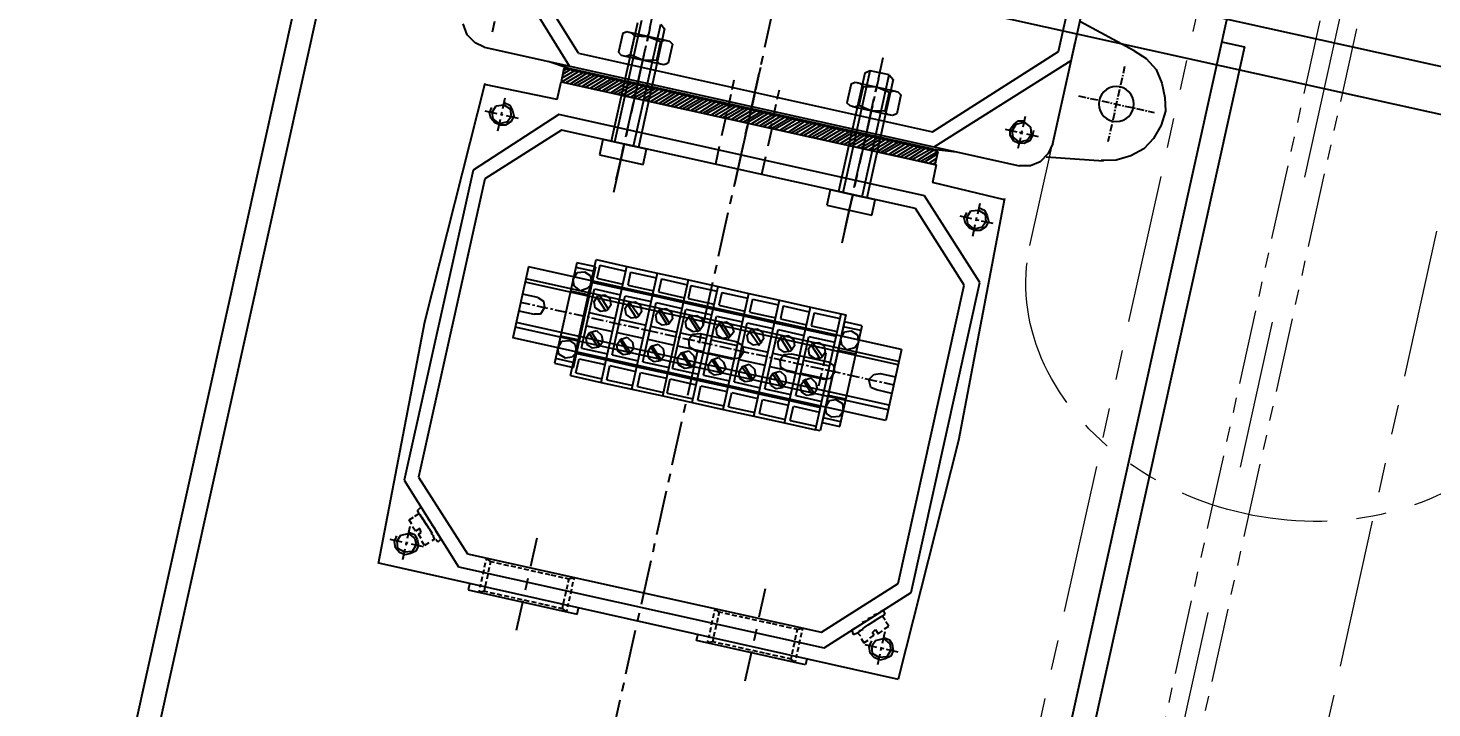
# Model space of a CAD drawing. Header units: millimetres. Extents: x -243837 to -5443, y 40 to 285140.
# Drawn here: x -166364.1 to -166064.2, y 120602.8 to 120748.1 of the extents above; entities that cross this region are included whole.
import ezdxf

# ---------------------------------------------------------------- set-up
doc = ezdxf.new("R2010")
doc.units = ezdxf.units.MM
doc.linetypes.add('CENTER', pattern=[50.8, 31.75, -6.35, 6.35, -6.35])
doc.linetypes.add('PHANTOM', pattern=[63.5, 31.75, -6.35, 6.35, -6.35, 6.35, -6.35])
doc.layers.add('0-45-GRID MARKS', color=6, linetype='Continuous')
for name, color, linetype, lineweight in [('CEN', 1, 'CENTER', 9), ('OBJECT R', 3, 'Continuous', 25), ('phantom', 4, 'PHANTOM', 5), ('R-OBJECT', 2, 'Continuous', 20)]:
    doc.layers.add(name, color=color, linetype=linetype, lineweight=lineweight)
doc.styles.add('KA', font='romans.shx', dxfattribs={"width": 0.7})
doc.dimstyles.new('rakesh', dxfattribs={"dimscale": 160, "dimtxt": 2.5, "dimasz": 1, "dimexe": 0.8, "dimexo": 0.8, "dimgap": 1, "dimtad": 1, "dimdec": 0, "dimzin": 0, "dimdsep": 46, "dimtxsty": 'KA', "dimblk": 'OBLIQUE', "dimcen": 1.5, "dimclrd": 1, "dimclre": 1, "dimclrt": 2, "dimadec": 0, "dimazin": 0, "dimtfac": 1, "dimtdec": 0, "dimtmove": 0, "dimatfit": 2, "dimfxl": 0, "dimtolj": 1, "dimtzin": 0, "dimlwd": -1, "dimlwe": -1, "dimarcsym": 1})
doc.dimstyles.new('rakesh$0', dxfattribs={"dimscale": 160, "dimtxt": 2.5, "dimasz": 1, "dimexe": 0.8, "dimexo": 0.8, "dimgap": 1, "dimtad": 1, "dimdec": 0, "dimzin": 0, "dimdsep": 46, "dimtxsty": 'KA', "dimblk": 'OBLIQUE', "dimcen": 1.5, "dimclrd": 1, "dimclre": 1, "dimclrt": 2, "dimadec": 0, "dimazin": 0, "dimtfac": 1, "dimtdec": 0, "dimtmove": 0, "dimatfit": 2, "dimfxl": 1, "dimtolj": 1, "dimtzin": 0, "dimlwd": -1, "dimlwe": -1, "dimarcsym": 1})

# ---------------------------------------------------------------- blocks, each defined once
blk = doc.blocks.new('_Oblique')
at = {"color": 0, "linetype": 'ByBlock', "lineweight": -2}
blk.add_line((-0.5, -0.5), (0.5, 0.5), dxfattribs=at)
blk = doc.blocks.new('*D224')
at = {"layer": 'DEFPOINTS', "color": 0, "ltscale": 10, "transparency": 16777216}
for p in [(-106760.16, 129714.92), (-190510.55, 125814.78, -169.38), (-106760.16, 110177.28)]:
    blk.add_point(p, dxfattribs=at)
at = {"layer": 'R-OBJECT', "color": 1, "ltscale": 10, "transparency": 16777216}
for p, q in [((-190510.55, 125942.78), (-190510.55, 129906.92)), ((-106760.16, 110305.28), (-106760.16, 129906.92)), ((-190510.55, 129714.92), (-106760.16, 129714.92))]:
    blk.add_line(p, q, dxfattribs=at)
at = {"layer": 'R-OBJECT', "color": 1, "ltscale": 10, "transparency": 16777216, "xscale": 160, "yscale": 160, "zscale": 160, "rotation": 180}
blk.add_blockref('_Oblique', (-190510.55, 129714.92), dxfattribs=at)
at = {"layer": 'R-OBJECT', "color": 1, "ltscale": 10, "transparency": 16777216, "xscale": 160, "yscale": 160, "zscale": 160}
blk.add_blockref('_Oblique', (-106760.16, 129714.92), dxfattribs=at)
at = {"layer": 'R-OBJECT', "color": 2, "ltscale": 10, "transparency": 16777216, "insert": (-148635.36, 130179.68), "char_height": 400, "attachment_point": 5, "style": 'KA'}
blk.add_mtext('\\A1;83750 (HORIZONTAL PULLEY CRS.)', dxfattribs=at)
blk = doc.blocks.new('*D228')
at = {"layer": 'DEFPOINTS', "color": 0, "ltscale": 10, "transparency": 16777216}
for p in [(-191009.94, 127989.44), (-191009.94, 115545.14, -13.06), (-108009.94, 113403.92)]:
    blk.add_point(p, dxfattribs=at)
at = {"layer": 'R-OBJECT', "color": 1, "ltscale": 10, "transparency": 16777216}
for p, q in [((-191009.94, 115673.14), (-191009.94, 128181.44)), ((-108009.94, 113531.92), (-108009.94, 128181.44)), ((-108009.94, 127989.44), (-191009.94, 127989.44))]:
    blk.add_line(p, q, dxfattribs=at)
at = {"layer": 'R-OBJECT', "color": 1, "ltscale": 10, "transparency": 16777216, "xscale": 160, "yscale": 160, "zscale": 160, "rotation": 180}
blk.add_blockref('_Oblique', (-191009.94, 127989.44), dxfattribs=at)
at = {"layer": 'R-OBJECT', "color": 1, "ltscale": 10, "transparency": 16777216, "xscale": 160, "yscale": 160, "zscale": 160}
blk.add_blockref('_Oblique', (-108009.94, 127989.44), dxfattribs=at)
at = {"layer": 'R-OBJECT', "color": 2, "ltscale": 10, "transparency": 16777216, "insert": (-149509.94, 128349.44), "char_height": 400, "attachment_point": 5, "style": 'KA'}
blk.add_mtext('\\A1;83000', dxfattribs=at)
blk = doc.blocks.new('A$C516630c2')
at = {"layer": 'CEN', "linetype": 'CENTER', "ltscale": 5}
blk.add_line((-593.88, -374.52), (-593.88, -4.22), dxfattribs=at)
at = {"layer": 'phantom'}
for p, q in [((-623.88, 64.86), (-623.88, -285.75)), ((-563.88, -285.75), (-563.88, 64.86)), ((-539.73, -147.48), (-539.73, 46.55))]:
    blk.add_line(p, q, dxfattribs=at)
at = {"layer": 'phantom', "ltscale": 0.5}
for p, q in [((-597.88, -293.54), (-597.88, -58.3)), ((-589.88, -293.54), (-589.88, -58.3))]:
    blk.add_line(p, q, dxfattribs=at)
at = {"layer": 'phantom'}
blk.add_ellipse((-596.88, -147.48), major_axis=(-57.15, 0), ratio=0.805134, start_param=0, end_param=3.141593, dxfattribs=at)
blk = doc.blocks.new('A$C19EB56C8')
at = {"color": 0}
for p, q in [((121.25, 141.45), (95.86, 166.07)), ((119.43, 164.25), (117.36, 165.55)), ((118.14, 140.16), (94.82, 162.96)), ((120.73, 162.18), (119.43, 164.25)), ((121.25, 160.11), (120.73, 162.18)), ((121.25, 160.11), (121.25, 43.01)), ((128.76, 158.3), (181.35, 159.85)), ((181.35, 159.85), (233.95, 158.3)), ((128.76, 142.49), (129.02, 158.3)), ((131.87, 141.45), (147.41, 156.74)), ((134.72, 155.97), (133.43, 155.71)), ((135.76, 155.45), (134.72, 155.97)), ((147.41, 156.74), (215.3, 156.74)), ((215.3, 156.74), (230.84, 141.45)), ((228.51, 155.97), (227.21, 155.71)), ((229.8, 155.45), (228.51, 155.97)), ((233.69, 158.3), (233.95, 44.56)), ((131.87, 153.37), (132.13, 152.08)), ((132.91, 154.93), (132.39, 153.37)), ((132.39, 153.37), (132.91, 151.82)), ((134.46, 155.45), (132.91, 154.93)), ((135.76, 154.93), (134.46, 155.45)), ((134.98, 140.16), (148.71, 153.89)), ((136.53, 154.41), (135.76, 155.45)), ((136.53, 153.37), (135.76, 154.93)), ((135.76, 151.82), (136.53, 153.37)), ((136.79, 153.12), (136.53, 154.41)), ((136.53, 152.08), (136.79, 153.12)), ((148.71, 153.89), (214, 153.89)), ((214, 153.89), (227.73, 140.16)), ((223.32, 153.89), (222.55, 153.12)), ((224.11, 153.12), (223.32, 153.89)), ((225.92, 153.37), (226.17, 152.08)), ((226.95, 154.93), (226.17, 153.37)), ((226.17, 153.37), (226.95, 151.82)), ((228.25, 155.45), (226.95, 154.93)), ((229.8, 154.93), (228.25, 155.45)), ((230.58, 154.41), (229.8, 155.45)), ((230.32, 153.37), (229.8, 154.93)), ((229.8, 151.82), (230.32, 153.37)), ((230.32, 152.08), (230.84, 153.12)), ((230.84, 153.12), (230.58, 154.41)), ((132.13, 152.08), (133.17, 151.3)), ((132.91, 151.82), (134.46, 151.3)), ((133.17, 151.3), (134.2, 150.78)), ((134.2, 150.78), (135.5, 151.04)), ((134.46, 151.3), (135.76, 151.82)), ((135.5, 151.04), (136.53, 152.08)), ((220.99, 152.6), (220.22, 152.08)), ((220.22, 152.08), (220.74, 151.3)), ((221.51, 152.08), (220.99, 152.6)), ((221.25, 151.04), (221.77, 150.26)), ((222.29, 152.86), (221.51, 152.08)), ((221.51, 152.08), (222.03, 151.56)), ((222.55, 151.04), (221.77, 151.82)), ((222.29, 151.3), (223.07, 150.52)), ((222.29, 150.01), (222.8, 149.23)), ((223.58, 150.01), (222.8, 150.78)), ((223.32, 150.26), (224.11, 149.49)), ((225.4, 152.08), (224.62, 152.86)), ((224.62, 151.3), (225.4, 152.08)), ((225.4, 150.78), (224.62, 151.3)), ((225.92, 151.3), (225.4, 150.78)), ((226.69, 150.52), (225.92, 151.3)), ((226.17, 152.08), (226.95, 151.3)), ((226.95, 151.82), (228.25, 151.3)), ((226.95, 151.3), (228.25, 150.78)), ((227.99, 149.49), (227.21, 150.26)), ((228.25, 151.3), (229.8, 151.82)), ((228.25, 150.78), (229.54, 151.04)), ((229.54, 151.04), (230.32, 152.08)), ((223.32, 148.97), (223.84, 148.19)), ((224.62, 148.97), (223.84, 149.75)), ((224.36, 149.23), (225.14, 148.45)), ((224.36, 147.93), (225.14, 147.16)), ((225.66, 147.93), (225.14, 148.71)), ((225.66, 148.19), (226.17, 147.68)), ((226.17, 147.68), (226.69, 148.19)), ((226.69, 146.9), (226.17, 147.42)), ((227.21, 148.71), (227.99, 149.49)), ((121.77, 141.45), (121.25, 146.12)), ((225.4, 146.9), (225.92, 146.38)), ((225.92, 146.38), (226.69, 146.9)), ((121.77, 61.66), (121.77, 141.45)), ((122.02, 60.62), (122.02, 142.49)), ((122.02, 142.49), (124.88, 142.49)), ((122.02, 141.97), (122.54, 142.49)), ((122.02, 141.2), (123.32, 142.49)), ((122.02, 140.16), (124.1, 142.49)), ((122.02, 139.39), (124.88, 142.23)), ((122.02, 138.35), (124.88, 141.45)), ((128.76, 142.49), (124.88, 142.49)), ((124.88, 142.49), (124.88, 60.37)), ((124.88, 142.49), (124.88, 60.62)), ((131.87, 61.4), (131.87, 141.45)), ((230.84, 141.45), (230.84, 61.4)), ((118.14, 140.16), (118.14, 62.69)), ((122.02, 137.57), (124.88, 140.42)), ((122.02, 136.53), (124.88, 139.64)), ((122.02, 135.76), (124.88, 138.87)), ((134.98, 62.69), (134.98, 140.16)), ((165.03, 59.07), (165.03, 140.68)), ((165.03, 140.68), (180.58, 140.68)), ((167.62, 59.07), (167.62, 140.68)), ((168.4, 59.07), (168.4, 140.68)), ((170.99, 137.31), (170.99, 140.68)), ((172.8, 138.61), (172.8, 140.68)), ((172.8, 137.57), (172.8, 138.09)), ((174.62, 140.68), (174.62, 137.31)), ((177.21, 59.07), (177.21, 140.68)), ((178.25, 59.07), (178.25, 140.68)), ((180.58, 59.07), (180.58, 140.68)), ((227.73, 140.16), (227.73, 62.69)), ((233.95, 138.35), (235.24, 138.35)), ((235.24, 138.35), (235.24, 114.51)), ((122.02, 134.98), (124.88, 137.83)), ((122.02, 133.94), (124.88, 137.05)), ((122.02, 133.17), (124.88, 136.02)), ((122.02, 132.13), (124.88, 135.24)), ((170.99, 137.31), (171.51, 136.02)), ((171.51, 136.02), (172.8, 135.5)), ((172.8, 134.72), (172.8, 137.05)), ((172.8, 135.5), (174.36, 136.02)), ((174.36, 136.02), (174.62, 137.31)), ((122.02, 131.35), (124.88, 134.46)), ((122.02, 130.58), (124.88, 133.43)), ((122.02, 129.54), (124.88, 132.65)), ((172.8, 133.69), (172.8, 134.2)), ((172.8, 130.58), (172.8, 133.17)), ((109.07, 129.28), (134.98, 129.28)), ((111.92, 131.87), (111.4, 131.09)), ((111.4, 131.09), (111.4, 130.06)), ((111.4, 130.58), (111.4, 122.29)), ((111.4, 130.06), (111.92, 129.28)), ((111.92, 129.28), (111.4, 126.43)), ((111.92, 131.87), (116.07, 131.87)), ((111.92, 129.28), (116.07, 129.28)), ((116.59, 131.09), (116.07, 131.87)), ((116.07, 129.28), (116.59, 130.06)), ((116.59, 126.43), (116.07, 129.28)), ((116.59, 130.06), (116.59, 131.09)), ((116.59, 130.58), (116.59, 122.29)), ((122.02, 128.76), (124.88, 131.61)), ((122.02, 127.72), (124.88, 130.83)), ((122.02, 126.95), (124.88, 130.06)), ((122.02, 126.17), (124.88, 129.02)), ((134.98, 121.51), (134.98, 131.09)), ((134.98, 131.09), (138.35, 131.09)), ((134.98, 123.32), (134.98, 129.28)), ((138.35, 131.09), (138.35, 121.51)), ((161.92, 126.69), (161.92, 130.83)), ((161.92, 130.83), (183.94, 130.83)), ((162.96, 126.69), (162.96, 130.83)), ((163.99, 130.32), (163.48, 128.76)), ((165.55, 130.83), (163.99, 130.32)), ((166.84, 130.32), (165.55, 130.83)), ((167.62, 128.76), (166.84, 130.32)), ((168.14, 126.69), (168.14, 130.83)), ((172.8, 129.54), (172.8, 130.06)), ((172.8, 126.69), (172.8, 129.02)), ((177.98, 126.69), (177.98, 130.83)), ((179.02, 130.32), (178.51, 128.76)), ((180.58, 130.83), (179.02, 130.32)), ((181.87, 130.32), (180.58, 130.83)), ((182.39, 128.76), (181.87, 130.32)), ((182.91, 126.69), (182.91, 130.83)), ((183.94, 130.83), (183.94, 126.69)), ((134.98, 128.5), (108.29, 128.5)), ((111.4, 126.43), (111.92, 123.58)), ((116.07, 123.58), (116.59, 126.43)), ((122.02, 125.14), (124.88, 128.24)), ((122.02, 124.36), (124.88, 127.21)), ((122.02, 123.32), (124.88, 126.43)), ((134.98, 128.5), (134.98, 124.36)), ((138.35, 126.43), (134.98, 126.43)), ((134.98, 126.43), (138.35, 126.43)), ((185.76, 126.95), (160.37, 126.95)), ((160.37, 126.95), (160.37, 120.21)), ((183.94, 126.69), (161.92, 126.69)), ((163.48, 128.76), (163.99, 127.46)), ((163.99, 127.46), (165.55, 126.69)), ((165.29, 126.95), (165.29, 120.21)), ((165.55, 126.69), (166.84, 127.46)), ((166.84, 127.46), (167.62, 128.76)), ((172.8, 125.65), (172.8, 126.17)), ((178.51, 128.76), (179.02, 127.46)), ((179.02, 127.46), (180.58, 126.69)), ((180.58, 126.69), (181.87, 127.46)), ((180.84, 126.95), (180.84, 120.21)), ((181.87, 127.46), (182.39, 128.76)), ((185.76, 126.95), (185.76, 120.21)), ((134.98, 124.36), (108.29, 124.36)), ((108.29, 124.36), (109.07, 123.32)), ((109.07, 123.32), (134.98, 123.32)), ((111.92, 123.58), (111.4, 122.8)), ((111.92, 123.58), (116.07, 123.58)), ((116.59, 122.8), (116.07, 123.58)), ((122.02, 122.54), (124.88, 125.65)), ((122.02, 121.77), (124.88, 124.62)), ((122.02, 120.73), (124.88, 123.84)), ((161.41, 125.91), (161.41, 120.21)), ((161.41, 125.91), (164.25, 125.91)), ((164.25, 125.91), (164.25, 120.21)), ((179.54, 125.91), (166.59, 125.91)), ((166.59, 125.91), (166.59, 120.21)), ((167.88, 124.88), (167.36, 123.58)), ((167.36, 123.58), (167.88, 122.29)), ((167.62, 124.62), (170.21, 122.02)), ((169.18, 125.39), (167.88, 124.88)), ((168.14, 125.14), (170.73, 122.54)), ((170.47, 124.88), (169.18, 125.39)), ((170.99, 123.58), (170.47, 124.88)), ((170.47, 122.29), (170.99, 123.58)), ((171.77, 125.91), (171.77, 120.21)), ((172.8, 122.54), (172.8, 125.14)), ((174.62, 125.91), (174.62, 120.21)), ((175.92, 124.88), (175.14, 123.58)), ((175.14, 123.58), (175.92, 122.29)), ((175.65, 124.62), (178.25, 122.02)), ((177.21, 125.39), (175.92, 124.88)), ((175.92, 125.14), (178.51, 122.54)), ((178.51, 124.88), (177.21, 125.39)), ((179.02, 123.58), (178.51, 124.88)), ((178.51, 122.29), (179.02, 123.58)), ((179.54, 125.91), (179.54, 120.21)), ((184.98, 125.91), (181.87, 125.91)), ((181.87, 125.91), (181.87, 120.21)), ((184.98, 125.91), (184.98, 120.21)), ((111.4, 122.8), (111.4, 121.77)), ((111.4, 121.77), (111.92, 120.99)), ((111.92, 120.99), (116.07, 120.99)), ((116.07, 120.99), (116.59, 121.77)), ((116.59, 121.77), (116.59, 122.8)), ((122.02, 119.96), (124.88, 122.8)), ((122.02, 118.92), (124.88, 122.02)), ((122.02, 118.14), (124.88, 120.99)), ((122.02, 117.36), (124.88, 120.21)), ((138.35, 121.51), (134.98, 121.51)), ((185.76, 120.21), (160.37, 120.21)), ((185.76, 120.21), (160.37, 120.21)), ((160.37, 120.21), (160.37, 113.48)), ((165.29, 120.21), (165.29, 113.48)), ((167.88, 122.29), (169.18, 121.77)), ((169.18, 121.77), (170.47, 122.29)), ((172.8, 121.77), (172.8, 122.02)), ((172.8, 118.66), (172.8, 121.25)), ((175.92, 122.29), (177.21, 121.77)), ((177.21, 121.77), (178.51, 122.29)), ((180.84, 120.21), (180.84, 113.48)), ((185.76, 120.21), (185.76, 113.48)), ((122.02, 116.33), (124.88, 119.43)), ((122.02, 115.55), (124.88, 118.4)), ((122.02, 114.51), (124.88, 117.62)), ((161.41, 119.17), (161.41, 113.48)), ((161.41, 119.17), (164.25, 119.17)), ((164.25, 119.17), (164.25, 113.48)), ((179.54, 119.17), (166.59, 119.17)), ((166.59, 119.17), (166.59, 113.48)), ((167.88, 118.14), (167.36, 116.84)), ((167.62, 118.14), (170.21, 115.29)), ((169.18, 118.66), (167.88, 118.14)), ((168.14, 118.4), (170.73, 115.81)), ((170.47, 118.14), (169.18, 118.66)), ((170.99, 116.84), (170.47, 118.14)), ((171.77, 119.17), (171.77, 113.48)), ((172.8, 117.62), (172.8, 118.14)), ((172.8, 114.77), (172.8, 117.1)), ((174.62, 119.17), (174.62, 113.48)), ((175.92, 118.14), (175.14, 116.84)), ((175.65, 118.14), (178.25, 115.29)), ((177.21, 118.66), (175.92, 118.14)), ((175.92, 118.4), (178.51, 115.81)), ((178.51, 118.14), (177.21, 118.66)), ((179.02, 116.84), (178.51, 118.14)), ((179.54, 119.17), (179.54, 113.48)), ((184.98, 119.17), (181.87, 119.17)), ((181.87, 119.17), (181.87, 113.48)), ((184.98, 119.17), (184.98, 113.48)), ((122.02, 113.73), (124.88, 116.59)), ((122.02, 112.7), (124.88, 115.81)), ((122.02, 111.92), (124.88, 115.03)), ((122.02, 111.15), (124.88, 114)), ((167.36, 116.84), (167.88, 115.55)), ((167.88, 115.55), (169.18, 115.03)), ((169.18, 115.03), (170.47, 115.55)), ((170.47, 115.55), (170.99, 116.84)), ((172.8, 113.73), (172.8, 114.25)), ((175.14, 116.84), (175.92, 115.55)), ((175.92, 115.55), (177.21, 115.03)), ((177.21, 115.03), (178.51, 115.55)), ((178.51, 115.55), (179.02, 116.84)), ((235.24, 114.51), (233.95, 114.51)), ((122.02, 110.11), (124.88, 113.22)), ((122.02, 109.33), (124.88, 112.18)), ((122.02, 108.29), (124.88, 111.4)), ((185.76, 113.48), (160.37, 113.48)), ((160.37, 113.48), (160.37, 106.74)), ((185.76, 113.48), (160.37, 113.48)), ((161.41, 112.44), (161.41, 106.74)), ((161.41, 112.44), (164.25, 112.44)), ((164.25, 112.44), (164.25, 106.74)), ((165.29, 113.48), (165.29, 106.74)), ((179.54, 112.44), (166.59, 112.44)), ((166.59, 112.44), (166.59, 106.74)), ((167.88, 111.4), (167.36, 110.11)), ((167.62, 111.4), (170.21, 108.81)), ((169.18, 111.92), (167.88, 111.4)), ((168.14, 111.66), (170.73, 109.07)), ((170.47, 111.4), (169.18, 111.92)), ((170.99, 110.11), (170.47, 111.4)), ((171.77, 112.44), (171.77, 106.74)), ((172.8, 110.63), (172.8, 113.22)), ((174.62, 112.44), (174.62, 106.74)), ((175.92, 111.4), (175.14, 110.11)), ((175.65, 111.4), (178.25, 108.81)), ((177.21, 111.92), (175.92, 111.4)), ((175.92, 111.66), (178.51, 109.07)), ((178.51, 111.4), (177.21, 111.92)), ((179.02, 110.11), (178.51, 111.4)), ((179.54, 112.44), (179.54, 106.74)), ((180.84, 113.48), (180.84, 106.74)), ((184.98, 112.44), (181.87, 112.44)), ((181.87, 112.44), (181.87, 106.74)), ((184.98, 112.44), (184.98, 106.74)), ((185.76, 113.48), (185.76, 106.74)), ((122.02, 107.52), (124.88, 110.63)), ((122.02, 106.74), (124.88, 109.59)), ((122.02, 105.7), (124.88, 108.81)), ((167.36, 110.11), (167.88, 108.81)), ((167.88, 108.81), (169.18, 108.29)), ((169.18, 108.29), (170.47, 108.81)), ((170.47, 108.81), (170.99, 110.11)), ((172.8, 109.59), (172.8, 110.11)), ((172.8, 106.74), (172.8, 109.07)), ((175.14, 110.11), (175.92, 108.81)), ((175.92, 108.81), (177.21, 108.29)), ((177.21, 108.29), (178.51, 108.81)), ((178.51, 108.81), (179.02, 110.11)), ((122.02, 104.92), (124.88, 107.78)), ((122.02, 103.89), (124.88, 107)), ((122.02, 103.11), (124.88, 106.22)), ((122.02, 102.34), (124.88, 105.19)), ((185.76, 106.74), (160.37, 106.74)), ((160.37, 106.74), (160.37, 100.26)), ((185.76, 106.74), (160.37, 106.74)), ((161.41, 105.96), (161.41, 100.26)), ((161.41, 105.96), (164.25, 105.96)), ((164.25, 105.96), (164.25, 100.26)), ((165.29, 106.74), (165.29, 100.26)), ((179.54, 105.96), (166.59, 105.96)), ((166.59, 105.96), (166.59, 100.26)), ((169.18, 105.44), (167.88, 104.92)), ((170.47, 104.92), (169.18, 105.44)), ((171.77, 105.96), (171.77, 100.26)), ((172.8, 105.7), (172.8, 106.22)), ((172.8, 102.59), (172.8, 105.19)), ((174.62, 105.96), (174.62, 100.26)), ((177.21, 105.44), (175.92, 104.92)), ((178.51, 104.92), (177.21, 105.44)), ((179.54, 105.96), (179.54, 100.26)), ((180.84, 106.74), (180.84, 100.26)), ((184.98, 105.96), (181.87, 105.96)), ((181.87, 105.96), (181.87, 100.26)), ((184.98, 105.96), (184.98, 100.26)), ((185.76, 106.74), (185.76, 100.26)), ((122.02, 101.3), (124.88, 104.41)), ((122.02, 100.52), (124.88, 103.37)), ((122.02, 99.49), (124.88, 102.59)), ((167.88, 104.92), (167.36, 103.37)), ((167.36, 103.37), (167.88, 102.08)), ((167.62, 104.67), (170.21, 102.08)), ((167.88, 102.08), (169.18, 101.56)), ((168.14, 104.92), (170.73, 102.34)), ((169.18, 101.56), (170.47, 102.08)), ((170.99, 103.37), (170.47, 104.92)), ((170.47, 102.08), (170.99, 103.37)), ((171.51, 103.37), (170.99, 101.82)), ((172.8, 103.89), (171.51, 103.37)), ((174.36, 103.37), (172.8, 103.89)), ((172.8, 101.56), (172.8, 102.08)), ((174.88, 101.82), (174.36, 103.37)), ((175.92, 104.92), (175.14, 103.37)), ((175.14, 103.37), (175.92, 102.08)), ((175.65, 104.67), (178.25, 102.08)), ((175.92, 104.92), (178.51, 102.34)), ((175.92, 102.08), (177.21, 101.56)), ((177.21, 101.56), (178.51, 102.08)), ((179.02, 103.37), (178.51, 104.92)), ((178.51, 102.08), (179.02, 103.37)), ((122.02, 98.71), (124.88, 101.82)), ((122.02, 97.93), (124.88, 100.78)), ((122.02, 96.9), (124.88, 100)), ((122.02, 96.12), (124.88, 98.97)), ((185.76, 100.26), (160.37, 100.26)), ((160.37, 100.26), (160.37, 93.53)), ((185.76, 100.26), (160.37, 100.26)), ((161.41, 99.23), (161.41, 93.53)), ((161.41, 99.23), (164.25, 99.23)), ((164.25, 99.23), (164.25, 93.53)), ((165.29, 100.26), (165.29, 93.53)), ((179.54, 99.23), (166.59, 99.23)), ((166.59, 99.23), (166.59, 93.53)), ((170.99, 101.82), (170.99, 94.05)), ((171.77, 99.23), (171.77, 93.53)), ((172.8, 98.71), (172.8, 101.04)), ((174.62, 99.23), (174.62, 93.53)), ((174.88, 94.05), (174.88, 101.82)), ((179.54, 99.23), (179.54, 93.53)), ((180.84, 100.26), (180.84, 93.53)), ((184.98, 99.23), (181.87, 99.23)), ((181.87, 99.23), (181.87, 93.53)), ((184.98, 99.23), (184.98, 93.53)), ((185.76, 100.26), (185.76, 93.53)), ((122.02, 95.08), (124.88, 98.19)), ((122.02, 94.3), (124.88, 97.15)), ((122.02, 93.27), (124.88, 96.38)), ((167.88, 98.19), (167.36, 96.9)), ((167.36, 96.9), (167.88, 95.6)), ((167.62, 97.93), (170.21, 95.34)), ((169.18, 98.71), (167.88, 98.19)), ((168.14, 98.19), (170.73, 95.6)), ((170.47, 98.19), (169.18, 98.71)), ((170.99, 96.9), (170.47, 98.19)), ((170.47, 95.6), (170.99, 96.9)), ((172.8, 97.67), (172.8, 98.19)), ((172.8, 94.57), (172.8, 97.15)), ((175.92, 98.19), (175.14, 96.9)), ((175.14, 96.9), (175.92, 95.6)), ((175.65, 97.93), (178.25, 95.34)), ((177.21, 98.71), (175.92, 98.19)), ((175.92, 98.19), (178.51, 95.6)), ((178.51, 98.19), (177.21, 98.71)), ((179.02, 96.9), (178.51, 98.19)), ((178.51, 95.6), (179.02, 96.9)), ((122.02, 92.49), (124.88, 95.6)), ((122.02, 91.71), (124.88, 94.57)), ((122.02, 90.68), (124.88, 93.79)), ((185.76, 93.53), (160.37, 93.53)), ((160.37, 93.53), (160.37, 86.79)), ((185.76, 93.53), (160.37, 93.53)), ((165.29, 93.53), (165.29, 86.79)), ((167.88, 95.6), (169.18, 94.82)), ((169.18, 94.82), (170.47, 95.6)), ((170.99, 94.05), (171.51, 92.49)), ((172.8, 93.79), (172.8, 94.05)), ((172.8, 90.68), (172.8, 93.27)), ((174.36, 92.49), (174.88, 94.05)), ((175.92, 95.6), (177.21, 94.82)), ((177.21, 94.82), (178.51, 95.6)), ((180.84, 93.53), (180.84, 86.79)), ((185.76, 93.53), (185.76, 86.79)), ((122.02, 89.9), (124.88, 92.75)), ((122.02, 88.86), (124.88, 91.97)), ((122.02, 88.09), (124.88, 91.19)), ((122.02, 87.31), (124.88, 90.16)), ((161.41, 92.49), (161.41, 86.79)), ((161.41, 92.49), (164.25, 92.49)), ((164.25, 92.49), (164.25, 86.79)), ((179.54, 92.49), (166.59, 92.49)), ((166.59, 92.49), (166.59, 86.79)), ((167.88, 91.45), (167.36, 90.16)), ((167.36, 90.16), (167.88, 88.86)), ((167.62, 91.19), (170.21, 88.6)), ((169.18, 91.97), (167.88, 91.45)), ((168.14, 91.71), (170.73, 88.86)), ((170.47, 91.45), (169.18, 91.97)), ((170.99, 90.16), (170.47, 91.45)), ((170.47, 88.86), (170.99, 90.16)), ((171.51, 92.49), (172.8, 91.97)), ((171.77, 92.49), (171.77, 86.79)), ((172.8, 91.97), (174.36, 92.49)), ((172.8, 89.64), (172.8, 90.16)), ((174.62, 92.49), (174.62, 86.79)), ((175.92, 91.45), (175.14, 90.16)), ((175.14, 90.16), (175.92, 88.86)), ((175.65, 91.19), (178.25, 88.6)), ((177.21, 91.97), (175.92, 91.45)), ((175.92, 91.71), (178.51, 88.86)), ((178.51, 91.45), (177.21, 91.97)), ((179.02, 90.16), (178.51, 91.45)), ((178.51, 88.86), (179.02, 90.16)), ((179.54, 92.49), (179.54, 86.79)), ((184.98, 92.49), (181.87, 92.49)), ((181.87, 92.49), (181.87, 86.79)), ((184.98, 92.49), (184.98, 86.79)), ((122.02, 86.27), (124.88, 89.38)), ((122.02, 85.49), (124.88, 88.35)), ((122.02, 84.46), (124.88, 87.57)), ((167.88, 88.86), (169.18, 88.35)), ((169.18, 88.35), (170.47, 88.86)), ((172.8, 86.79), (172.8, 89.12)), ((175.92, 88.86), (177.21, 88.35)), ((177.21, 88.35), (178.51, 88.86)), ((235.24, 88.35), (233.95, 88.35)), ((235.24, 64.51), (235.24, 88.35)), ((122.02, 83.68), (124.88, 86.79)), ((122.02, 82.9), (124.88, 85.76)), ((122.02, 81.87), (124.88, 84.98)), ((185.76, 86.79), (160.37, 86.79)), ((185.76, 86.79), (160.37, 86.79)), ((160.37, 86.79), (160.37, 80.06)), ((161.41, 85.76), (161.41, 80.06)), ((161.41, 85.76), (164.25, 85.76)), ((164.25, 85.76), (164.25, 80.06)), ((165.29, 86.79), (165.29, 80.06)), ((179.54, 85.76), (166.59, 85.76)), ((166.59, 85.76), (166.59, 80.06)), ((167.88, 84.72), (167.36, 83.42)), ((167.62, 84.46), (170.21, 81.87)), ((169.18, 85.24), (167.88, 84.72)), ((168.14, 84.98), (170.73, 82.39)), ((170.47, 84.72), (169.18, 85.24)), ((170.99, 83.42), (170.47, 84.72)), ((171.77, 85.76), (171.77, 80.06)), ((172.8, 85.76), (172.8, 86.27)), ((172.8, 82.64), (172.8, 85.24)), ((174.62, 85.76), (174.62, 80.06)), ((175.92, 84.72), (175.14, 83.42)), ((175.65, 84.46), (178.25, 81.87)), ((177.21, 85.24), (175.92, 84.72)), ((175.92, 84.98), (178.51, 82.39)), ((178.51, 84.72), (177.21, 85.24)), ((179.02, 83.42), (178.51, 84.72)), ((179.54, 85.76), (179.54, 80.06)), ((180.84, 86.79), (180.84, 80.06)), ((184.98, 85.76), (181.87, 85.76)), ((181.87, 85.76), (181.87, 80.06)), ((184.98, 85.76), (184.98, 80.06)), ((185.76, 86.79), (185.76, 80.06)), ((111.92, 81.87), (111.4, 81.09)), ((111.4, 81.09), (111.4, 80.06)), ((111.92, 81.87), (116.07, 81.87)), ((116.59, 81.09), (116.07, 81.87)), ((116.59, 80.06), (116.59, 81.09)), ((122.02, 81.09), (124.88, 83.94)), ((122.02, 80.06), (124.88, 83.16)), ((122.02, 79.28), (124.88, 82.39)), ((122.02, 78.5), (124.88, 81.35)), ((134.98, 71.5), (134.98, 81.35)), ((134.98, 81.35), (138.35, 81.35)), ((138.35, 81.35), (138.35, 71.5)), ((167.36, 83.42), (167.88, 82.12)), ((167.88, 82.12), (169.18, 81.61)), ((169.18, 81.61), (170.47, 82.12)), ((170.47, 82.12), (170.99, 83.42)), ((171.51, 83.42), (170.99, 81.87)), ((170.99, 81.87), (170.99, 73.83)), ((172.8, 83.94), (171.51, 83.42)), ((174.36, 83.42), (172.8, 83.94)), ((172.8, 81.61), (172.8, 82.12)), ((172.8, 78.76), (172.8, 81.09)), ((174.88, 81.87), (174.36, 83.42)), ((174.88, 73.83), (174.88, 81.87)), ((175.14, 83.42), (175.92, 82.12)), ((175.92, 82.12), (177.21, 81.61)), ((177.21, 81.61), (178.51, 82.12)), ((178.51, 82.12), (179.02, 83.42)), ((108.29, 78.5), (109.07, 79.54)), ((108.29, 74.35), (108.29, 78.5)), ((134.98, 78.5), (108.29, 78.5)), ((109.07, 79.54), (134.98, 79.54)), ((111.4, 80.57), (111.4, 72.28)), ((111.4, 80.06), (111.92, 79.28)), ((111.92, 79.28), (111.4, 76.43)), ((111.92, 79.28), (116.07, 79.28)), ((116.07, 79.28), (116.59, 80.06)), ((116.59, 76.43), (116.07, 79.28)), ((116.59, 80.57), (116.59, 72.28)), ((122.02, 77.47), (124.88, 80.57)), ((122.02, 76.69), (124.88, 79.54)), ((122.02, 75.65), (124.88, 78.76)), ((134.98, 73.32), (134.98, 79.54)), ((134.98, 78.5), (134.98, 74.35)), ((185.76, 80.06), (160.37, 80.06)), ((185.76, 80.06), (160.37, 80.06)), ((160.37, 80.06), (160.37, 73.32)), ((161.41, 79.02), (161.41, 73.32)), ((161.41, 79.02), (164.25, 79.02)), ((164.25, 79.02), (164.25, 73.32)), ((165.29, 80.06), (165.29, 73.32)), ((179.54, 79.02), (166.59, 79.02)), ((166.59, 79.02), (166.59, 73.32)), ((167.88, 77.98), (167.36, 76.69)), ((167.62, 77.98), (170.21, 75.14)), ((169.18, 78.5), (167.88, 77.98)), ((168.14, 78.24), (170.73, 75.65)), ((170.47, 77.98), (169.18, 78.5)), ((170.99, 76.69), (170.47, 77.98)), ((171.77, 79.02), (171.77, 73.32)), ((172.8, 77.72), (172.8, 78.24)), ((174.62, 79.02), (174.62, 73.32)), ((175.92, 77.98), (175.14, 76.69)), ((175.65, 77.98), (178.25, 75.14)), ((177.21, 78.5), (175.92, 77.98)), ((175.92, 78.24), (178.51, 75.65)), ((178.51, 77.98), (177.21, 78.5)), ((179.02, 76.69), (178.51, 77.98)), ((179.54, 79.02), (179.54, 73.32)), ((180.84, 80.06), (180.84, 73.32)), ((184.98, 79.02), (181.87, 79.02)), ((181.87, 79.02), (181.87, 73.32)), ((184.98, 79.02), (184.98, 73.32)), ((185.76, 80.06), (185.76, 73.32)), ((111.4, 76.43), (111.92, 73.58)), ((116.07, 73.58), (116.59, 76.43)), ((122.02, 74.87), (124.88, 77.72)), ((122.02, 73.83), (124.88, 76.95)), ((122.02, 73.06), (124.88, 76.17)), ((122.02, 72.28), (124.88, 75.14)), ((138.35, 76.43), (134.98, 76.43)), ((134.98, 76.43), (138.35, 76.43)), ((167.36, 76.69), (167.88, 75.39)), ((167.88, 75.39), (169.18, 74.87)), ((169.18, 74.87), (170.47, 75.39)), ((170.47, 75.39), (170.99, 76.69)), ((172.8, 74.62), (172.8, 77.2)), ((175.14, 76.69), (175.92, 75.39)), ((175.92, 75.39), (177.21, 74.87)), ((177.21, 74.87), (178.51, 75.39)), ((178.51, 75.39), (179.02, 76.69)), ((134.98, 74.35), (108.29, 74.35)), ((108.29, 74.35), (109.07, 73.32)), ((109.07, 73.32), (134.98, 73.32)), ((111.92, 73.58), (111.4, 72.8)), ((111.4, 72.8), (111.4, 71.76)), ((111.92, 73.58), (116.07, 73.58)), ((116.59, 72.8), (116.07, 73.58)), ((116.59, 71.76), (116.59, 72.8)), ((122.02, 71.25), (124.88, 74.35)), ((122.02, 70.47), (124.88, 73.32)), ((122.02, 69.43), (124.88, 72.54)), ((160.37, 73.32), (160.37, 72.28)), ((185.76, 73.32), (160.37, 73.32)), ((185.76, 73.32), (160.37, 73.32)), ((160.37, 72.28), (185.76, 72.28)), ((161.92, 68.39), (161.92, 72.28)), ((161.92, 72.28), (183.94, 72.28)), ((162.96, 68.39), (162.96, 72.28)), ((165.55, 72.28), (163.99, 71.76)), ((166.84, 71.76), (165.55, 72.28)), ((168.14, 68.39), (168.14, 72.28)), ((172.03, 74.62), (169.18, 74.62)), ((170.99, 73.83), (171.51, 72.54)), ((171.51, 72.54), (172.8, 72.02)), ((173.06, 74.62), (172.54, 74.62)), ((172.8, 73.58), (172.8, 74.1)), ((172.8, 70.73), (172.8, 73.06)), ((172.8, 72.02), (174.36, 72.54)), ((176.43, 74.62), (173.58, 74.62)), ((174.36, 72.54), (174.88, 73.83)), ((177.98, 68.39), (177.98, 72.28)), ((180.58, 72.28), (179.02, 71.76)), ((181.87, 71.76), (180.58, 72.28)), ((182.91, 68.39), (182.91, 72.28)), ((183.94, 72.28), (183.94, 68.39)), ((185.76, 72.28), (185.76, 73.32)), ((111.4, 71.76), (111.92, 70.99)), ((111.92, 70.99), (116.07, 70.99)), ((116.07, 70.99), (116.59, 71.76)), ((122.02, 68.66), (124.88, 71.76)), ((122.02, 67.88), (124.88, 70.73)), ((122.02, 66.84), (124.88, 69.95)), ((138.35, 71.5), (134.98, 71.5)), ((163.99, 71.76), (163.48, 70.47)), ((163.48, 70.47), (163.99, 68.91)), ((167.62, 70.47), (166.84, 71.76)), ((166.84, 68.91), (167.62, 70.47)), ((172.8, 69.69), (172.8, 70.21)), ((172.8, 66.58), (172.8, 69.17)), ((179.02, 71.76), (178.51, 70.47)), ((178.51, 70.47), (179.02, 68.91)), ((182.39, 70.47), (181.87, 71.76)), ((181.87, 68.91), (182.39, 70.47)), ((122.02, 66.06), (124.88, 68.91)), ((122.02, 65.02), (124.88, 68.14)), ((122.02, 64.25), (124.88, 67.36)), ((122.02, 63.47), (124.88, 66.33)), ((183.94, 68.39), (161.92, 68.39)), ((163.99, 68.91), (165.55, 68.39)), ((165.55, 68.39), (166.84, 68.91)), ((172.8, 65.81), (172.8, 66.06)), ((179.02, 68.91), (180.58, 68.39)), ((180.58, 68.39), (181.87, 68.91)), ((122.02, 62.44), (124.88, 65.55)), ((122.02, 61.66), (124.88, 64.51)), ((122.02, 60.62), (124.88, 63.73)), ((171.51, 63.73), (170.99, 62.44)), ((172.8, 64.51), (171.51, 63.73)), ((172.8, 62.69), (172.8, 65.29)), ((174.36, 63.73), (172.8, 64.51)), ((174.62, 62.44), (174.36, 63.73)), ((233.95, 64.51), (235.24, 64.51)), ((118.14, 62.69), (95.6, 40.16)), ((121.25, 61.66), (96.89, 37.05)), ((121.77, 61.66), (121.25, 56.74)), ((124.88, 60.62), (122.02, 60.62)), ((122.54, 60.62), (124.88, 62.96)), ((123.58, 60.62), (124.88, 61.92)), ((124.36, 60.62), (124.88, 61.14)), ((124.88, 60.37), (128.76, 60.37)), ((129.02, 44.56), (128.76, 60.37)), ((147.41, 45.86), (131.87, 61.4)), ((148.71, 48.96), (134.98, 62.69)), ((170.99, 62.44), (170.99, 59.07)), ((172.8, 61.66), (172.8, 62.18)), ((172.8, 59.07), (172.8, 61.14)), ((174.62, 59.07), (174.62, 62.44)), ((227.73, 62.69), (214, 48.96)), ((230.84, 61.4), (215.3, 45.86)), ((165.03, 59.07), (180.58, 59.07)), ((223.32, 53.89), (223.84, 54.67)), ((224.36, 54.92), (225.14, 55.7)), ((224.36, 53.63), (225.14, 54.4)), ((225.66, 54.92), (225.14, 54.15)), ((225.4, 55.96), (225.92, 56.48)), ((225.66, 54.67), (226.17, 55.18)), ((225.92, 56.48), (226.69, 55.96)), ((226.69, 55.96), (226.17, 55.18)), ((226.17, 55.18), (226.69, 54.4)), ((227.21, 54.15), (227.99, 53.37)), ((132.91, 51.04), (132.39, 49.48)), ((134.46, 51.56), (132.91, 51.04)), ((134.72, 52.07), (133.43, 51.81)), ((135.76, 51.04), (134.46, 51.56)), ((135.76, 51.56), (134.72, 52.07)), ((136.53, 50.52), (135.76, 51.56)), ((136.53, 49.48), (135.76, 51.04)), ((220.22, 50.78), (220.74, 51.3)), ((221.25, 51.81), (221.77, 52.59)), ((221.51, 50.78), (222.03, 51.3)), ((222.55, 51.81), (221.77, 51.04)), ((222.29, 52.85), (222.8, 53.63)), ((222.29, 51.56), (223.07, 52.33)), ((223.58, 52.85), (222.8, 52.07)), ((223.32, 52.59), (224.11, 53.37)), ((224.62, 53.89), (223.84, 53.11)), ((225.4, 52.07), (224.62, 51.56)), ((224.62, 51.56), (225.4, 50.78)), ((225.92, 51.56), (225.4, 52.07)), ((226.69, 52.33), (225.92, 51.56)), ((226.95, 51.04), (226.17, 49.48)), ((228.25, 51.56), (226.95, 51.04)), ((227.99, 53.37), (227.21, 52.59)), ((228.51, 52.07), (227.21, 51.81)), ((229.8, 51.04), (228.25, 51.56)), ((229.8, 51.56), (228.51, 52.07)), ((230.58, 50.52), (229.8, 51.56)), ((230.32, 49.48), (229.8, 51.04)), ((131.87, 49.48), (132.13, 48.19)), ((132.13, 48.19), (133.17, 47.41)), ((132.39, 49.48), (132.91, 47.93)), ((135.5, 47.15), (136.53, 48.19)), ((135.76, 47.93), (136.53, 49.48)), ((136.79, 49.23), (136.53, 50.52)), ((136.53, 48.19), (136.79, 49.23)), ((214, 48.96), (148.71, 48.96)), ((220.99, 50.26), (220.22, 50.78)), ((221.51, 50.78), (220.99, 50.26)), ((222.29, 50), (221.51, 50.78)), ((223.32, 48.96), (222.55, 49.74)), ((224.11, 49.74), (223.32, 48.96)), ((225.4, 50.78), (224.62, 50)), ((225.92, 49.48), (226.17, 48.19)), ((226.17, 49.48), (226.95, 47.93)), ((226.17, 48.19), (226.95, 47.41)), ((229.54, 47.15), (230.32, 48.19)), ((229.8, 47.93), (230.32, 49.48)), ((230.32, 48.19), (230.84, 49.23)), ((230.84, 49.23), (230.58, 50.52)), ((111.92, 45.34), (111.66, 44.04)), ((112.96, 46.11), (111.92, 45.34)), ((112.7, 45.59), (111.92, 44.04)), ((114.25, 46.11), (112.7, 45.59)), ((113.99, 46.63), (112.96, 46.11)), ((115.29, 46.37), (113.99, 46.63)), ((115.55, 45.59), (114.25, 46.11)), ((116.33, 45.34), (115.29, 46.37)), ((116.33, 44.04), (115.55, 45.59)), ((116.59, 44.3), (116.33, 45.34)), ((132.91, 47.93), (134.46, 47.41)), ((133.17, 47.41), (134.2, 46.89)), ((134.2, 46.89), (135.5, 47.15)), ((134.46, 47.41), (135.76, 47.93)), ((215.3, 45.86), (147.41, 45.86)), ((226.95, 47.93), (228.25, 47.41)), ((226.95, 47.41), (228.25, 46.89)), ((228.25, 47.41), (229.8, 47.93)), ((228.25, 46.89), (229.54, 47.15)), ((111.92, 44.04), (112.7, 42.49)), ((112.7, 42.49), (114.25, 41.97)), ((114.25, 41.97), (115.55, 42.49)), ((115.55, 42.49), (116.33, 44.04)), ((115.55, 41.97), (116.33, 43.01)), ((116.33, 43.01), (116.59, 44.3)), ((120.73, 40.67), (121.25, 43.01)), ((128.76, 44.56), (181.35, 43.01)), ((181.35, 43.01), (233.95, 44.56)), ((95.6, 40.16), (26.16, 40.16)), ((113.21, 41.71), (114.25, 41.71)), ((114.25, 41.71), (115.55, 41.97)), ((119.43, 38.86), (120.73, 40.67)), ((115.03, 37.05), (6.73, 37.05)), ((91.97, 24.35), (88.35, 37.05)), ((115.03, 37.05), (117.36, 37.57)), ((118.14, 37.82), (116.33, 25.65)), ((117.36, 37.57), (119.43, 38.86)), ((91.97, 24.35), (93.01, 21.51)), ((115.55, 23.06), (116.33, 26.16)), ((93.01, 21.51), (94.82, 18.91)), ((113.99, 20.21), (115.55, 23.06)), ((94.82, 18.91), (97.41, 17.1)), ((111.92, 17.87), (113.99, 20.21)), ((97.41, 17.1), (100.26, 15.8)), ((100.26, 15.8), (103.11, 15.03)), ((103.11, 15.03), (106.22, 15.28)), ((106.22, 15.28), (109.33, 16.32)), ((109.33, 16.32), (111.92, 17.87))]:
    blk.add_line(p, q, dxfattribs=at)
at = {"color": 1}
for p, q in [((117.62, 159.07), (115.29, 159.07)), ((134.46, 157), (134.46, 154.41)), ((228.25, 157), (228.25, 154.41)), ((133.17, 153.37), (130.83, 153.37)), ((134.72, 153.37), (133.94, 153.37)), ((134.46, 153.63), (134.46, 153.12)), ((138.09, 153.37), (135.5, 153.37)), ((227.21, 153.37), (224.62, 153.37)), ((228.77, 153.37), (227.99, 153.37)), ((228.25, 153.63), (228.25, 153.12)), ((231.87, 153.37), (229.54, 153.37)), ((134.46, 152.34), (134.46, 149.75)), ((228.25, 152.34), (228.25, 149.75)), ((109.59, 126.43), (104.92, 126.43)), ((109.59, 126.43), (112.44, 126.43)), ((112.44, 126.43), (110.88, 126.43)), ((113.48, 126.43), (114.51, 126.43)), ((121.51, 126.43), (113.99, 126.43)), ((115.55, 126.43), (118.4, 126.43)), ((118.14, 126.43), (128.24, 126.43)), ((124.36, 126.43), (123.06, 126.43)), ((133.43, 126.43), (125.91, 126.43)), ((130.58, 126.43), (133.17, 126.43)), ((136.53, 126.43), (134.98, 126.43)), ((135.76, 126.43), (145.6, 126.43)), ((142.75, 126.43), (138.09, 126.43)), ((221.25, 126.43), (227.47, 126.43)), ((230.06, 126.43), (232.65, 126.43)), ((234.98, 126.43), (241.46, 126.43)), ((112.7, 101.56), (114.25, 101.56)), ((114.51, 101.56), (115.03, 101.56)), ((115.29, 101.56), (117.62, 101.56)), ((117.88, 101.56), (118.4, 101.56)), ((118.14, 101.56), (119.43, 101.56)), ((118.65, 101.56), (120.99, 101.56)), ((119.96, 101.56), (120.21, 101.56)), ((120.73, 101.56), (122.8, 101.56)), ((121.25, 101.56), (121.77, 101.56)), ((121.77, 101.56), (138.35, 101.56)), ((122.02, 101.56), (123.58, 101.56)), ((123.32, 101.56), (123.58, 101.56)), ((124.1, 101.56), (126.17, 101.56)), ((126.69, 101.56), (126.95, 101.56)), ((127.46, 101.56), (128.76, 101.56)), ((109.59, 76.43), (104.92, 76.43)), ((109.59, 76.43), (112.44, 76.43)), ((112.44, 76.43), (110.88, 76.43)), ((113.48, 76.43), (114.51, 76.43)), ((121.51, 76.43), (113.99, 76.43)), ((115.55, 76.43), (118.4, 76.43)), ((118.14, 76.43), (128.24, 76.43)), ((124.36, 76.43), (123.06, 76.43)), ((133.43, 76.43), (125.91, 76.43)), ((130.58, 76.43), (133.17, 76.43)), ((136.53, 76.43), (134.98, 76.43)), ((135.76, 76.43), (145.6, 76.43)), ((142.75, 76.43), (138.09, 76.43)), ((221.25, 76.43), (227.47, 76.43)), ((230.06, 76.43), (232.65, 76.43)), ((234.98, 76.43), (241.46, 76.43)), ((134.46, 53.11), (134.46, 50.52)), ((228.25, 53.11), (228.25, 50.52)), ((133.17, 49.48), (130.83, 49.48)), ((134.72, 49.48), (133.94, 49.48)), ((134.46, 49.74), (134.46, 48.96)), ((134.46, 48.45), (134.46, 45.86)), ((138.09, 49.48), (135.5, 49.48)), ((227.21, 49.48), (224.62, 49.48)), ((228.77, 49.48), (227.99, 49.48)), ((228.25, 49.74), (228.25, 48.96)), ((228.25, 48.45), (228.25, 45.86)), ((231.87, 49.48), (229.54, 49.48)), ((114.25, 47.67), (114.25, 45.08)), ((112.96, 44.04), (110.63, 44.04)), ((114.51, 44.04), (113.73, 44.04)), ((114.25, 44.56), (114.25, 43.78)), ((114.25, 43.01), (114.25, 40.42)), ((117.62, 44.04), (115.29, 44.04))]:
    blk.add_line(p, q, dxfattribs=at)
at = {"color": 5}
for p, q in [((227.73, 136.02), (228.25, 136.02)), ((228.25, 134.98), (227.73, 136.02)), ((228.25, 134.98), (229.03, 134.98)), ((228.25, 134.98), (228.25, 134.2)), ((228.77, 136.02), (229.8, 136.02)), ((229.54, 134.98), (230.58, 134.98)), ((230.32, 136.02), (231.36, 136.02)), ((231.1, 134.98), (232.13, 134.98)), ((231.87, 136.02), (232.91, 136.02)), ((232.65, 134.98), (233.69, 134.98)), ((233.43, 136.02), (234.21, 136.02)), ((233.95, 134.98), (234.73, 134.98)), ((234.73, 136.02), (235.24, 136.02)), ((234.73, 134.98), (235.24, 136.02)), ((234.73, 134.98), (234.73, 134.2)), ((228.25, 133.69), (228.25, 132.65)), ((228.25, 132.13), (228.25, 131.09)), ((234.73, 133.69), (234.73, 132.65)), ((234.73, 132.13), (234.73, 131.09)), ((228.25, 130.58), (228.25, 129.54)), ((228.25, 129.02), (228.25, 128.24)), ((234.73, 130.58), (234.73, 129.54)), ((234.73, 129.02), (234.73, 128.24)), ((228.25, 127.72), (228.25, 126.69)), ((228.25, 126.17), (228.25, 125.14)), ((234.73, 127.72), (234.73, 126.69)), ((234.73, 126.17), (234.73, 125.14)), ((228.25, 124.62), (228.25, 123.58)), ((228.25, 123.06), (228.25, 122.02)), ((234.73, 124.62), (234.73, 123.58)), ((234.73, 123.06), (234.73, 122.02)), ((228.25, 121.77), (228.25, 120.73)), ((228.25, 120.21), (228.25, 119.17)), ((234.73, 121.77), (234.73, 120.73)), ((234.73, 120.21), (234.73, 119.17)), ((228.25, 117.88), (227.73, 116.84)), ((228.25, 118.66), (228.25, 117.88)), ((228.25, 117.88), (229.03, 117.88)), ((229.54, 117.88), (230.58, 117.88)), ((231.1, 117.88), (232.13, 117.88)), ((232.65, 117.88), (233.69, 117.88)), ((233.95, 117.88), (234.73, 117.88)), ((234.73, 118.66), (234.73, 117.88)), ((234.73, 117.88), (235.24, 116.84)), ((227.73, 116.84), (228.25, 116.84)), ((228.77, 116.84), (229.8, 116.84)), ((230.32, 116.84), (231.36, 116.84)), ((231.87, 116.84), (232.91, 116.84)), ((233.43, 116.84), (234.21, 116.84)), ((234.73, 116.84), (235.24, 116.84)), ((116.59, 106.48), (118.65, 106.48)), ((119.69, 106.48), (121.77, 106.48)), ((122.02, 106.48), (122.8, 106.48)), ((123.84, 106.48), (124.88, 106.48)), ((124.88, 106.48), (128.76, 106.48)), ((131.09, 106.48), (134.98, 106.48)), ((116.59, 96.63), (118.65, 96.63)), ((119.69, 96.63), (121.77, 96.63)), ((122.02, 96.63), (122.8, 96.63)), ((123.84, 96.63), (124.88, 96.63)), ((124.88, 96.38), (128.76, 96.38)), ((131.09, 96.38), (134.98, 96.38)), ((227.73, 86.01), (228.25, 86.01)), ((228.25, 84.98), (227.73, 86.01)), ((228.25, 84.98), (229.03, 84.98)), ((228.25, 84.2), (228.25, 84.98)), ((228.77, 86.01), (229.8, 86.01)), ((229.54, 84.98), (230.58, 84.98)), ((230.32, 86.01), (231.36, 86.01)), ((231.1, 84.98), (232.13, 84.98)), ((231.87, 86.01), (232.91, 86.01)), ((232.65, 84.98), (233.69, 84.98)), ((233.43, 86.01), (234.21, 86.01)), ((233.95, 84.98), (234.73, 84.98)), ((234.73, 86.01), (235.24, 86.01)), ((234.73, 84.98), (235.24, 86.01)), ((234.73, 84.2), (234.73, 84.98)), ((228.25, 82.64), (228.25, 83.68)), ((228.25, 81.09), (228.25, 82.12)), ((234.73, 82.64), (234.73, 83.68)), ((234.73, 81.09), (234.73, 82.12)), ((228.25, 79.8), (228.25, 80.57)), ((228.25, 78.24), (228.25, 79.28)), ((234.73, 79.8), (234.73, 80.57)), ((234.73, 78.24), (234.73, 79.28)), ((228.25, 76.69), (228.25, 77.72)), ((228.25, 75.14), (228.25, 76.17)), ((234.73, 76.69), (234.73, 77.72)), ((234.73, 75.14), (234.73, 76.17)), ((228.25, 73.58), (228.25, 74.62)), ((228.25, 72.28), (228.25, 73.32)), ((234.73, 73.58), (234.73, 74.62)), ((234.73, 72.28), (234.73, 73.32)), ((228.25, 70.73), (228.25, 71.76)), ((228.25, 69.17), (228.25, 70.21)), ((234.73, 70.73), (234.73, 71.76)), ((234.73, 69.17), (234.73, 70.21)), ((228.25, 67.88), (227.73, 66.84)), ((227.73, 66.84), (228.25, 66.84)), ((228.25, 67.88), (228.25, 68.66)), ((228.25, 67.88), (229.03, 67.88)), ((228.77, 66.84), (229.8, 66.84)), ((229.54, 67.88), (230.58, 67.88)), ((230.32, 66.84), (231.36, 66.84)), ((231.1, 67.88), (232.13, 67.88)), ((231.87, 66.84), (232.91, 66.84)), ((232.65, 67.88), (233.69, 67.88)), ((233.43, 66.84), (234.21, 66.84)), ((233.95, 67.88), (234.73, 67.88)), ((234.73, 67.88), (234.73, 68.66)), ((234.73, 67.88), (235.24, 66.84)), ((234.73, 66.84), (235.24, 66.84))]:
    blk.add_line(p, q, dxfattribs=at)
at = {"color": 1, "linetype": 'CENTER', "ltscale": 0.05}
for p, q in [((103.89, 33.9), (103.89, 17.39)), ((95.63, 25.65), (112.14, 25.65))]:
    blk.add_line(p, q, dxfattribs=at)
blk.add_circle((103.89, 25.65), 3.75)
blk = doc.blocks.new('A$C0D930AAD')
at = {"color": 1, "linetype": 'CENTER', "ltscale": 0.3}
blk.add_line((119.1, -132.99), (119.1, 363.9), dxfattribs=at)
at = {"color": 4}
for p, q in [((24.1, 344.7), (24.1, 0)), ((214.1, 344.7), (214.1, 0)), ((19.1, 255), (19.1, 5)), ((219.1, 255), (219.1, 5))]:
    blk.add_line(p, q, dxfattribs=at)
at = {"color": 3}
blk.add_line((24.1, 255), (19.1, 255), dxfattribs=at)
at = {"rotation": 270}
blk.add_blockref('A$C19EB56C8', (17.55, 341.02), dxfattribs=at)
blk = doc.blocks.new('A$C7A4F4B06')
at = {"color": 3}
blk.add_blockref('A$C0D930AAD', (-744.11, 0, -0.04), dxfattribs=at)

msp = doc.modelspace()

# ---------------------------------------------------------------- linework, layer by layer
at = {"layer": '0-45-GRID MARKS'}
for p, q in [((-190437.61, 126143.79), (-137004.62, 114297.98)), ((-190437.61, 126143.79), (-137004.62, 114297.98)), ((-190439.78, 126134.02), (-137006.79, 114288.22))]:
    msp.add_line(p, q, dxfattribs=at)

# ---------------------------------------------------------------- block references
at = {"color": 6, "xscale": -1, "rotation": 347.4999234512119}
msp.add_blockref('A$C7A4F4B06', (-166867.28, 120652.06, -199.08), dxfattribs=at)
at = {"layer": 'OBJECT R', "xscale": -1, "rotation": 347.4997745797256}
msp.add_blockref('A$C516630c2', (-166645.12, 120962.44), dxfattribs=at)

# ---------------------------------------------------------------- dimensions: what is measured, and where the dimension line sits
at = {"layer": 'R-OBJECT', "ltscale": 10}
dim = msp.add_linear_dim(base=(-106760.16, 129714.92), p1=(-190510.55, 125814.78, -169.38), p2=(-106760.16, 110177.28), text='<> (HORIZONTAL PULLEY CRS.)', dimstyle='rakesh', override={"dimexe": 1.2, "dimfxl": 0.18}, dxfattribs=at)
dim.commit()
dim.dimension.update_dxf_attribs({"geometry": '*D224', "text_midpoint": (-148635.36, 130179.68)})
dim = msp.add_linear_dim(base=(-191009.94, 127989.44), p1=(-108009.94, 113403.92), p2=(-191009.94, 115545.14, -13.06), dimstyle='rakesh$0', override={"dimexe": 1.2, "dimfxl": 0.18}, dxfattribs=at)
dim.commit()
dim.dimension.update_dxf_attribs({"geometry": '*D228', "text_midpoint": (-149509.94, 128349.44)})

doc.saveas('drawing.dxf')
